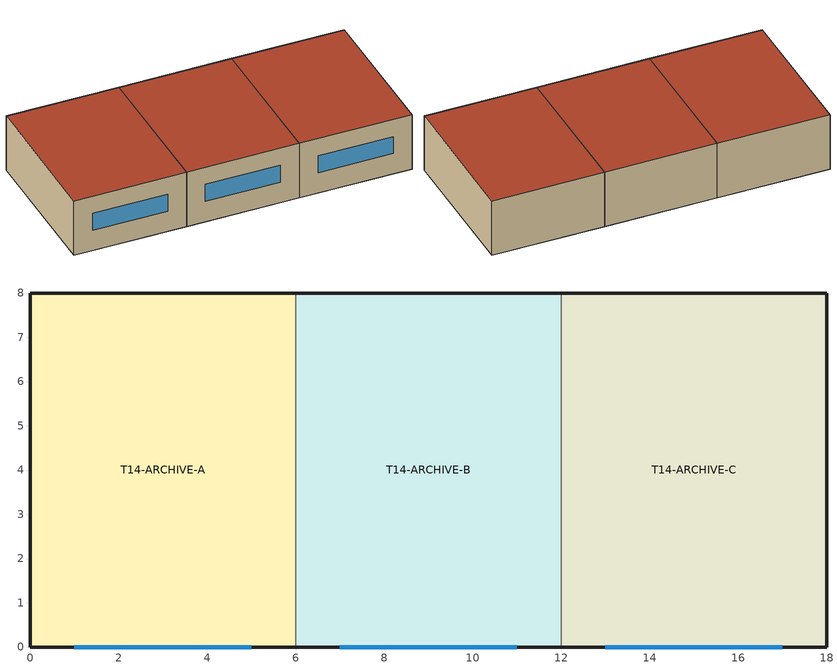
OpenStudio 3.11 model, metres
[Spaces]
T14-ARCHIVE-A
 floor ground: 0,0 6,0 6,8 0,8 z0
 wall outside: 6,0 0,0 0,8 6,8 z0:3.2
 wall to T14-ARCHIVE-B: 6,8 6,0 z0:3.2
 window: 1,0 5,0 z1.2:2.2
 roof outside: 0,8 6,8 6,0 0,0 z3.2
T14-ARCHIVE-B
 floor ground: 6,0 12,0 12,8 6,8 z0
 wall outside: 12,0 6,0 / 6,8 12,8 z0:3.2
 wall to T14-ARCHIVE-C: 12,8 12,0 z0:3.2
 window: 7,0 11,0 z1.2:2.2
 roof outside: 6,8 12,8 12,0 6,0 z3.2
T14-ARCHIVE-C
 floor ground: 12,0 18,0 18,8 12,8 z0
 wall outside: 12,8 18,8 18,0 12,0 z0:3.2
 window: 13,0 17,0 z1.2:2.2
 roof outside: 12,8 18,8 18,0 12,0 z3.2
[Building]
CLI Unconditioned Archive
[BuildingStory]
01_ARCHIVE: Nominal Z Coordinate {m}=0
[ThermalZone] Use Ideal Air Loads=No
T14-ARCHIVE-A Zone; T14-ARCHIVE-B Zone; T14-ARCHIVE-C Zone
[Sizing:Zone] Zone Cooling Design Supply Air Temperature Input Method=SupplyAirTemperature; Zone Cooling Design Supply Air Temperature {C}=14; Zone Cooling Design Supply Air Temperature Difference {deltaC}=11.11; Zone Heating Design Supply Air Temperature Input Method=SupplyAirTemperature; Zone Heating Design Supply Air Temperature {C}=40; Zone Heating Design Supply Air Temperature Difference {deltaC}=11.11; Zone Cooling Design Supply Air Humidity Ratio {kg-H2O/kg-air}=0.0085; Zone Heating Design Supply Air Humidity Ratio {kg-H2O/kg-air}=0.008; Cooling Design Air Flow Method=DesignDay; Heating Design Air Flow Method=DesignDay; Account for Dedicated Outdoor Air System=No; Dedicated Outdoor Air System Control Strategy=NeutralSupplyAir; Dedicated Outdoor Air Low Setpoint Temperature for Design {C}=autosize; Dedicated Outdoor Air High Setpoint Temperature for Design {C}=autosize; Zone Load Sizing Method=Sensible Load Only No Latent Load; Zone Latent Cooling Design Supply Air Humidity Ratio Input Method=HumidityRatioDifference; Zone Cooling Design Supply Air Humidity Ratio Difference {kgWater/kgDryAir}=0.005; Zone Latent Heating Design Supply Air Humidity Ratio Input Method=HumidityRatioDifference; Zone Humidification Design Supply Air Humidity Ratio Difference {kgWater/kgDryAir}=0.005; Sizing Option=Coincident; Heating Coil Sizing Method=None; Maximum Heating Capacity To Cooling Load Sizing Ratio {W/W}=1
T14-ARCHIVE-A Zone; T14-ARCHIVE-B Zone; T14-ARCHIVE-C Zone
[Space] Space Type=TASK14 Archive Type; Building Story=01_ARCHIVE; Part of Total Floor Area=Yes
Name | Thermal Zone
T14-ARCHIVE-A | T14-ARCHIVE-A Zone
T14-ARCHIVE-B | T14-ARCHIVE-B Zone
T14-ARCHIVE-C | T14-ARCHIVE-C Zone
[SpaceType]
TASK14 Archive Type
[People:Definition]
TASK14 Archive Type People Definition: Number of People Calculation Method=People/Area; People per Space Floor Area {person/m2}=0.004; Fraction Radiant=0.3
[People]
TASK14 Archive Type People: People Definition=TASK14 Archive Type People Definition; Space or SpaceType=TASK14 Archive Type; Number of People Schedule=TASK14 Archive Occupancy; Clothing Insulation Calculation Method=ClothingInsulationSchedule; Multiplier=1
[Lights:Definition]
TASK14 Archive Type Lights Definition: Design Level Calculation Method=Watts/Area; Watts per Space Floor Area {W/m2}=3.5
[Lights]
TASK14 Archive Type Lights: Lights Definition=TASK14 Archive Type Lights Definition; Space or SpaceType=TASK14 Archive Type; Schedule=TASK14 Archive Load; Fraction Replaceable=1
[ElectricEquipment:Definition]
TASK14 Archive Type Equipment Definition: Design Level Calculation Method=Watts/Area; Watts per Space Floor Area {W/m2}=1.5
[ElectricEquipment]
TASK14 Archive Type Equipment: Electric Equipment Definition=TASK14 Archive Type Equipment Definition; Space or SpaceType=TASK14 Archive Type; Schedule=TASK14 Archive Load
[SpaceInfiltration:DesignFlowRate] Schedule=TASK14 Archive Infiltration; Design Flow Rate Calculation Method=Flow/ExteriorArea; Flow per Exterior Surface Area {m3/s-m2}=0.00018; Density Basis=Outdoor
Name | Space or SpaceType
T14-ARCHIVE-C Infiltration | T14-ARCHIVE-C
T14-ARCHIVE-B Infiltration | T14-ARCHIVE-B
T14-ARCHIVE-A Infiltration | T14-ARCHIVE-A
[Schedule:Constant]
Name | Value
TASK14 Archive Occupancy | 0.1
TASK14 Archive Load | 0.25
TASK14 Archive Infiltration | 1
